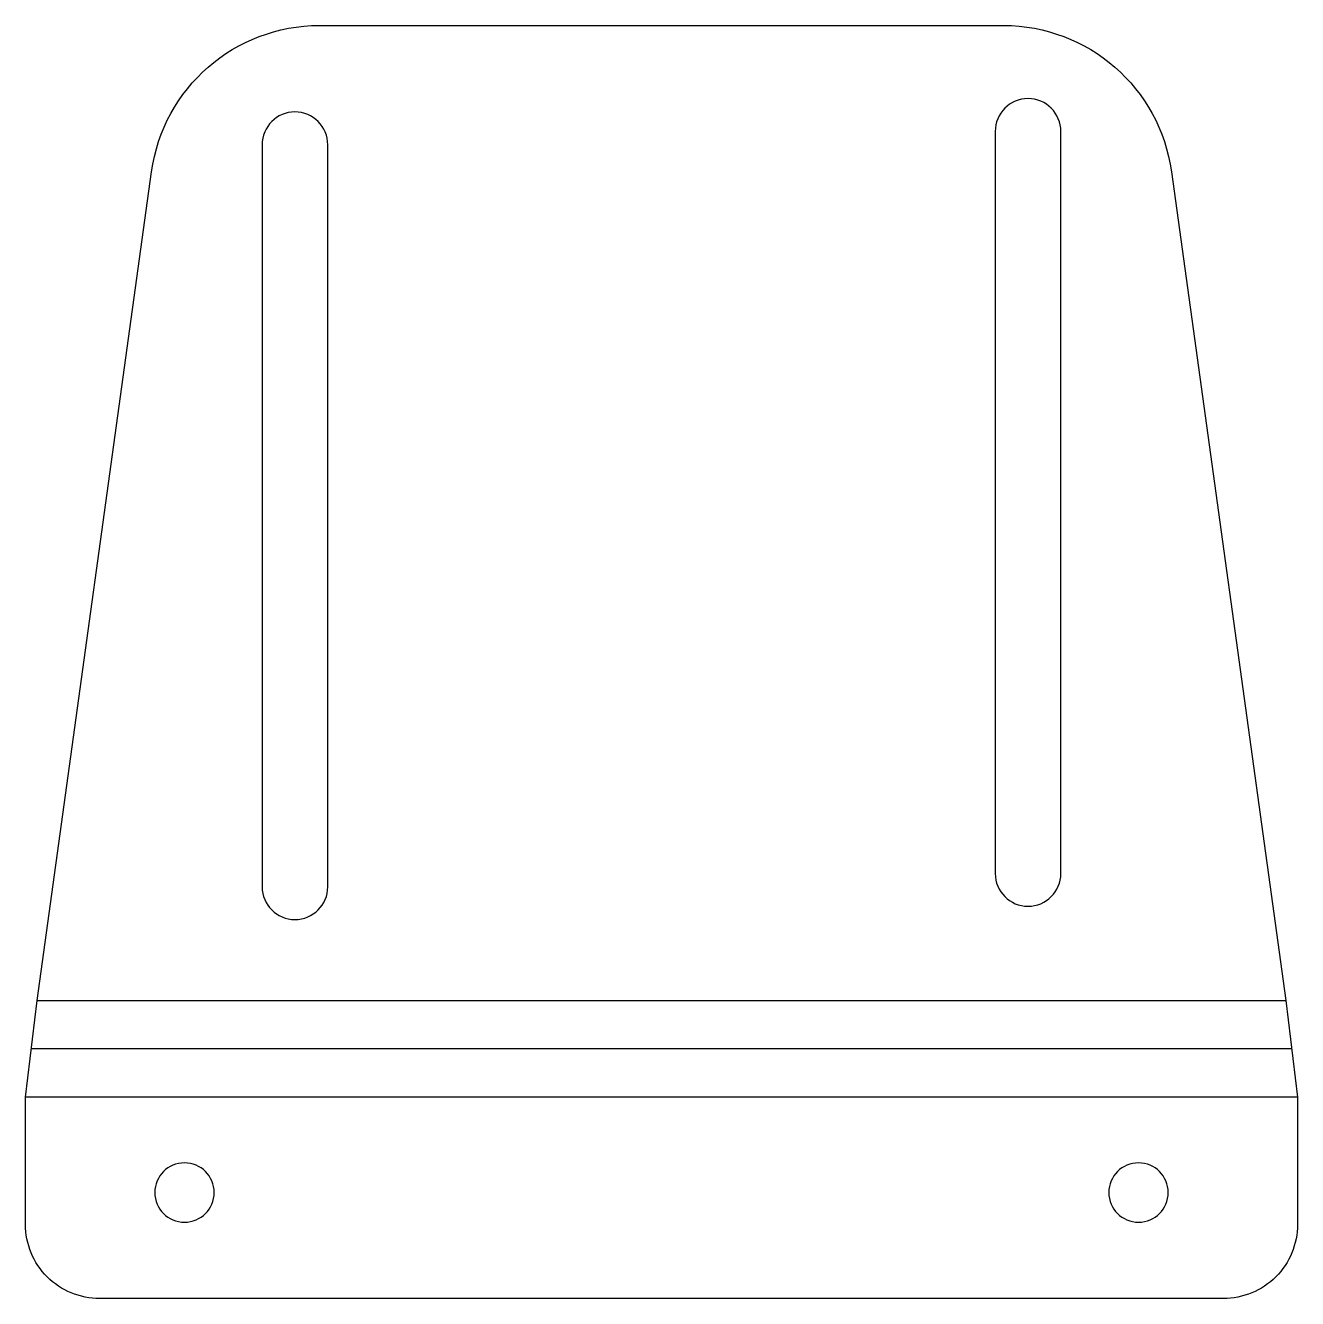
# Model space of a CAD drawing. Header units: millimetres. Extents: x -3.5 to 56.5, y 0 to 60.1.
import ezdxf

# ---------------------------------------------------------------- set-up
doc = ezdxf.new("R2010")
doc.units = ezdxf.units.MM

msp = doc.modelspace()

# ---------------------------------------------------------------- linework, layer by layer
at = {"layer": 'BEND'}
msp.add_line((56.224, 11.778), (-3.224, 11.778), dxfattribs=at)
at = {"layer": 'BEND_EXTENT'}
for p, q in [((-2.948, 14.055), (55.948, 14.055)), ((56.5, 9.5), (-3.5, 9.5))]:
    msp.add_line(p, q, dxfattribs=at)
at = {"layer": 'INTERIOR_PROFILES'}
for points in [[(45.338, 20.055), (45.338, 55.055, 1), (42.238, 55.055), (42.238, 20.055, 1)], [(7.661, 54.427), (7.661, 19.427, 1), (10.761, 19.427), (10.761, 54.427, 1)]]:
    msp.add_lwpolyline(points, format="xyb", close=True, dxfattribs=at)
at = {"layer": 'INTERIOR_PROFILES', "extrusion": (0, 0, -1)}
for centre in [(-4, 5), (-49, 5)]:
    msp.add_circle(centre, 1.4, dxfattribs=at)
at = {"layer": 'OUTER_PROFILES'}
msp.add_lwpolyline([(10.372, 60.055), (42.628, 60.055, -0.374595), (50.553, 53.149), (55.948, 14.055), (56.5, 9.5), (56.5, 3.5, -0.414214), (53, 0), (0, 0, -0.414214), (-3.5, 3.5), (-3.5, 9.5), (-2.948, 14.055), (2.447, 53.149, -0.374595)], format="xyb", close=True, dxfattribs=at)

doc.saveas('drawing.dxf')
